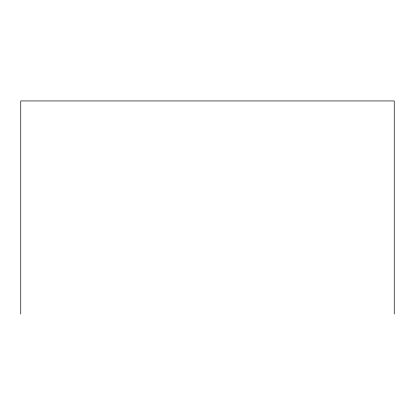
<?xml version="1.0" encoding="UTF-8"?>
<svg xmlns="http://www.w3.org/2000/svg" width="415" height="415" viewBox="0 0 415 415"><rect width="100%" height="100%" fill="white"/><g stroke="black" fill="none" stroke-linecap="round" stroke-linejoin="round"><path stroke-width="0.62" d="M394.25 314.056L394.25 100.944L20.75 100.944L20.75 314.056"/></g></svg>
